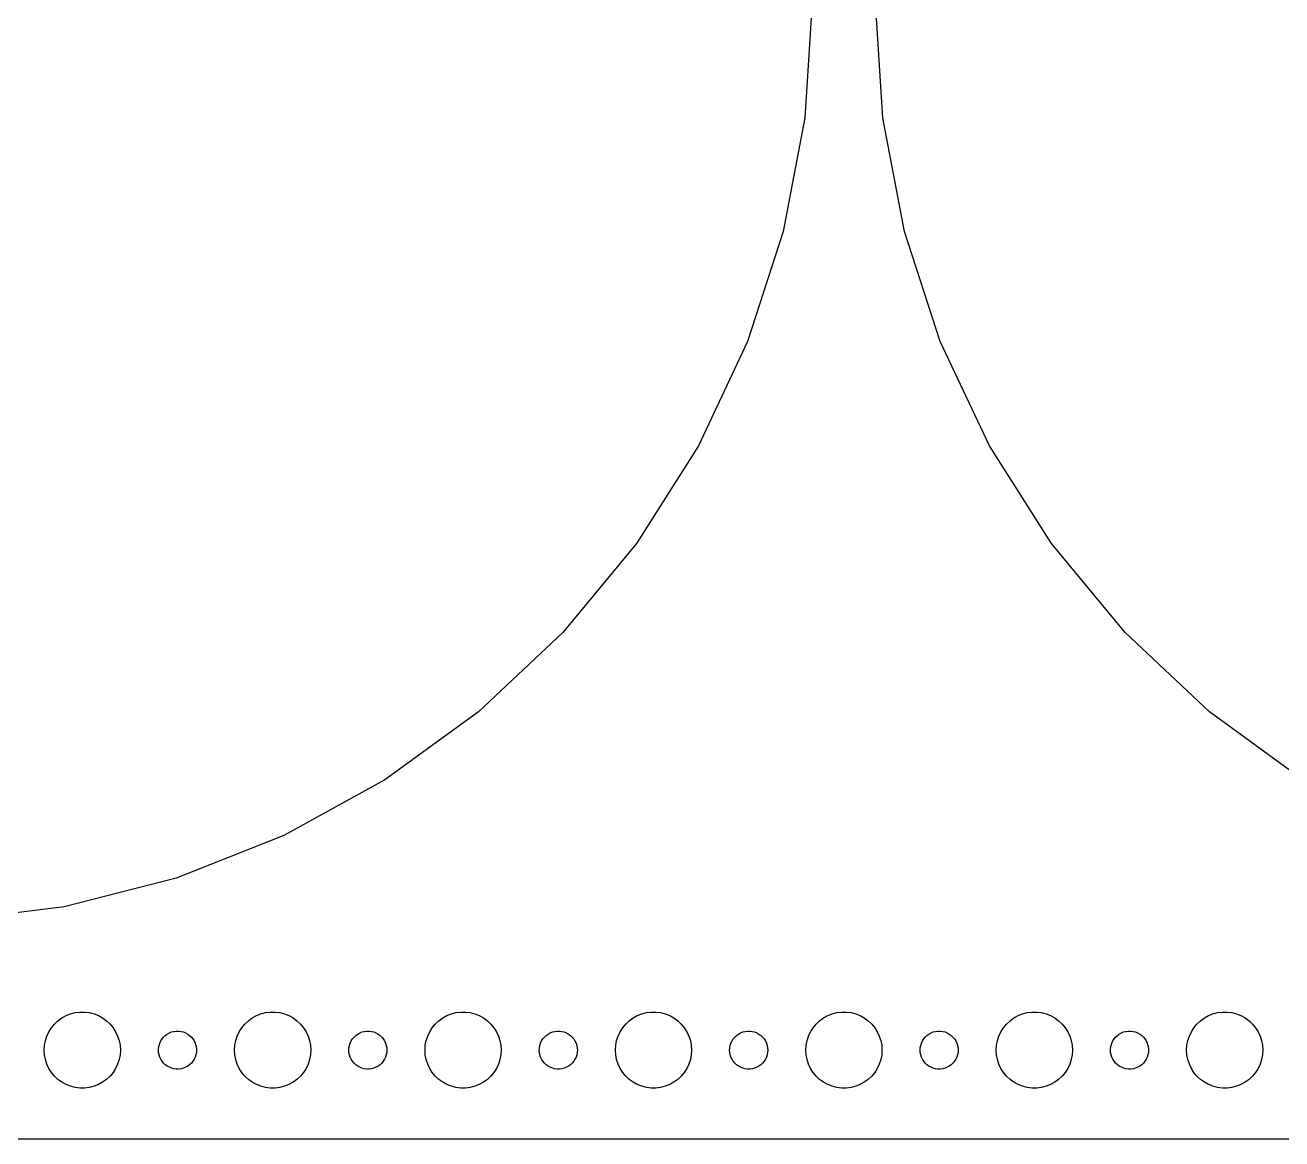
# Model space of a CAD drawing. Header units: metres. Extents: x -382 to 382, y -89 to 89.
# Drawn here: x -289.5 to -190.5, y -89.5 to -1.8 of the extents above; entities that cross this region are included whole.
import ezdxf

# ---------------------------------------------------------------- set-up
doc = ezdxf.new("R2010")
doc.units = ezdxf.units.M

msp = doc.modelspace()

# ---------------------------------------------------------------- linework, layer by layer
for p, q in [((-227.5, 0), (-228.072, -9.0867)), ((-221.928, -9.0867), (-222.5, 0)), ((-228.072, -9.0867), (-229.778, -18.03)), ((-220.222, -18.03), (-221.928, -9.0867)), ((-229.778, -18.03), (-232.591, -26.689)), ((-217.409, -26.689), (-220.222, -18.03)), ((-232.591, -26.689), (-236.468, -34.9271)), ((-213.532, -34.9271), (-217.409, -26.689)), ((-236.468, -34.9271), (-241.346, -42.6144)), ((-208.654, -42.6144), (-213.532, -34.9271)), ((-241.346, -42.6144), (-247.15, -49.6297)), ((-202.85, -49.6297), (-208.654, -42.6144)), ((-247.15, -49.6297), (-253.787, -55.8622)), ((-196.213, -55.8622), (-202.85, -49.6297)), ((-253.787, -55.8622), (-261.153, -61.2138)), ((-188.847, -61.2138), (-196.213, -55.8622)), ((-261.153, -61.2138), (-269.131, -65.6)), ((-269.131, -65.6), (-277.596, -68.9516)), ((-277.596, -68.9516), (-286.415, -71.2158)), ((-286.415, -71.2158), (-295.448, -72.3569)), ((-287.187, -80.4464), (-286.912, -80.1885)), ((-286.912, -80.1885), (-286.607, -79.967)), ((-286.607, -79.967), (-286.277, -79.7855)), ((-286.277, -79.7855), (-285.927, -79.6468)), ((-285.927, -79.6468), (-285.562, -79.5531)), ((-285.562, -79.5531), (-285.188, -79.5059)), ((-285.188, -79.5059), (-284.812, -79.5059)), ((-284.812, -79.5059), (-284.438, -79.5531)), ((-284.438, -79.5531), (-284.073, -79.6468)), ((-284.073, -79.6468), (-283.723, -79.7855)), ((-283.723, -79.7855), (-283.393, -79.967)), ((-283.393, -79.967), (-283.088, -80.1885)), ((-283.088, -80.1885), (-282.813, -80.4464)), ((-272.187, -80.4464), (-271.912, -80.1885)), ((-271.912, -80.1885), (-271.607, -79.967)), ((-271.607, -79.967), (-271.277, -79.7855)), ((-271.277, -79.7855), (-270.927, -79.6468)), ((-270.927, -79.6468), (-270.562, -79.5531)), ((-270.562, -79.5531), (-270.188, -79.5059)), ((-270.188, -79.5059), (-269.812, -79.5059)), ((-269.812, -79.5059), (-269.438, -79.5531)), ((-269.438, -79.5531), (-269.073, -79.6468)), ((-269.073, -79.6468), (-268.723, -79.7855)), ((-268.723, -79.7855), (-268.393, -79.967)), ((-268.393, -79.967), (-268.088, -80.1885)), ((-268.088, -80.1885), (-267.813, -80.4464)), ((-257.187, -80.4464), (-256.912, -80.1885)), ((-256.912, -80.1885), (-256.607, -79.967)), ((-256.607, -79.967), (-256.277, -79.7855)), ((-256.277, -79.7855), (-255.927, -79.6468)), ((-255.927, -79.6468), (-255.562, -79.5531)), ((-255.562, -79.5531), (-255.188, -79.5059)), ((-255.188, -79.5059), (-254.812, -79.5059)), ((-254.812, -79.5059), (-254.438, -79.5531)), ((-254.438, -79.5531), (-254.073, -79.6468)), ((-254.073, -79.6468), (-253.723, -79.7855)), ((-253.723, -79.7855), (-253.393, -79.967)), ((-253.393, -79.967), (-253.088, -80.1885)), ((-253.088, -80.1885), (-252.813, -80.4464)), ((-242.187, -80.4464), (-241.912, -80.1885)), ((-241.912, -80.1885), (-241.607, -79.967)), ((-241.607, -79.967), (-241.277, -79.7855)), ((-241.277, -79.7855), (-240.927, -79.6468)), ((-240.927, -79.6468), (-240.562, -79.5531)), ((-240.562, -79.5531), (-240.188, -79.5059)), ((-240.188, -79.5059), (-239.812, -79.5059)), ((-239.812, -79.5059), (-239.438, -79.5531)), ((-239.438, -79.5531), (-239.073, -79.6468)), ((-239.073, -79.6468), (-238.723, -79.7855)), ((-238.723, -79.7855), (-238.393, -79.967)), ((-238.393, -79.967), (-238.088, -80.1885)), ((-238.088, -80.1885), (-237.813, -80.4464)), ((-227.187, -80.4464), (-226.912, -80.1885)), ((-226.912, -80.1885), (-226.607, -79.967)), ((-226.607, -79.967), (-226.277, -79.7855)), ((-226.277, -79.7855), (-225.927, -79.6468)), ((-225.927, -79.6468), (-225.562, -79.5531)), ((-225.562, -79.5531), (-225.188, -79.5059)), ((-225.188, -79.5059), (-224.812, -79.5059)), ((-224.812, -79.5059), (-224.438, -79.5531)), ((-224.438, -79.5531), (-224.073, -79.6468)), ((-224.073, -79.6468), (-223.723, -79.7855)), ((-223.723, -79.7855), (-223.393, -79.967)), ((-223.393, -79.967), (-223.088, -80.1885)), ((-223.088, -80.1885), (-222.813, -80.4464)), ((-212.187, -80.4464), (-211.912, -80.1885)), ((-211.912, -80.1885), (-211.607, -79.967)), ((-211.607, -79.967), (-211.277, -79.7855)), ((-211.277, -79.7855), (-210.927, -79.6468)), ((-210.927, -79.6468), (-210.562, -79.5531)), ((-210.562, -79.5531), (-210.188, -79.5059)), ((-210.188, -79.5059), (-209.812, -79.5059)), ((-209.812, -79.5059), (-209.438, -79.5531)), ((-209.438, -79.5531), (-209.073, -79.6468)), ((-209.073, -79.6468), (-208.723, -79.7855)), ((-208.723, -79.7855), (-208.393, -79.967)), ((-208.393, -79.967), (-208.088, -80.1885)), ((-208.088, -80.1885), (-207.813, -80.4464)), ((-197.187, -80.4464), (-196.912, -80.1885)), ((-196.912, -80.1885), (-196.607, -79.967)), ((-196.607, -79.967), (-196.277, -79.7855)), ((-196.277, -79.7855), (-195.927, -79.6468)), ((-195.927, -79.6468), (-195.562, -79.5531)), ((-195.562, -79.5531), (-195.188, -79.5059)), ((-195.188, -79.5059), (-194.812, -79.5059)), ((-194.812, -79.5059), (-194.438, -79.5531)), ((-194.438, -79.5531), (-194.073, -79.6468)), ((-194.073, -79.6468), (-193.723, -79.7855)), ((-193.723, -79.7855), (-193.393, -79.967)), ((-193.393, -79.967), (-193.088, -80.1885)), ((-193.088, -80.1885), (-192.813, -80.4464)), ((-287.789, -81.3956), (-287.629, -81.0547)), ((-287.629, -81.0547), (-287.427, -80.7366)), ((-287.427, -80.7366), (-287.187, -80.4464)), ((-282.813, -80.4464), (-282.573, -80.7366)), ((-282.573, -80.7366), (-282.371, -81.0547)), ((-282.371, -81.0547), (-282.211, -81.3956)), ((-278.304, -81.2335), (-278.139, -81.1428)), ((-278.139, -81.1428), (-277.964, -81.0734)), ((-277.964, -81.0734), (-277.781, -81.0266)), ((-277.781, -81.0266), (-277.594, -81.003)), ((-277.594, -81.003), (-277.406, -81.003)), ((-277.406, -81.003), (-277.219, -81.0266)), ((-277.219, -81.0266), (-277.036, -81.0734)), ((-277.036, -81.0734), (-276.861, -81.1428)), ((-276.861, -81.1428), (-276.696, -81.2335)), ((-272.789, -81.3956), (-272.629, -81.0547)), ((-272.629, -81.0547), (-272.427, -80.7366)), ((-272.427, -80.7366), (-272.187, -80.4464)), ((-267.813, -80.4464), (-267.573, -80.7366)), ((-267.573, -80.7366), (-267.371, -81.0547)), ((-267.371, -81.0547), (-267.211, -81.3956)), ((-263.304, -81.2335), (-263.139, -81.1428)), ((-263.139, -81.1428), (-262.964, -81.0734)), ((-262.964, -81.0734), (-262.781, -81.0266)), ((-262.781, -81.0266), (-262.594, -81.003)), ((-262.594, -81.003), (-262.406, -81.003)), ((-262.406, -81.003), (-262.219, -81.0266)), ((-262.219, -81.0266), (-262.036, -81.0734)), ((-262.036, -81.0734), (-261.861, -81.1428)), ((-261.861, -81.1428), (-261.696, -81.2335)), ((-257.789, -81.3956), (-257.629, -81.0547)), ((-257.629, -81.0547), (-257.427, -80.7366)), ((-257.427, -80.7366), (-257.187, -80.4464)), ((-252.813, -80.4464), (-252.573, -80.7366)), ((-252.573, -80.7366), (-252.371, -81.0547)), ((-252.371, -81.0547), (-252.211, -81.3956)), ((-248.304, -81.2335), (-248.139, -81.1428)), ((-248.139, -81.1428), (-247.964, -81.0734)), ((-247.964, -81.0734), (-247.781, -81.0266)), ((-247.781, -81.0266), (-247.594, -81.003)), ((-247.594, -81.003), (-247.406, -81.003)), ((-247.406, -81.003), (-247.219, -81.0266)), ((-247.219, -81.0266), (-247.036, -81.0734)), ((-247.036, -81.0734), (-246.861, -81.1428)), ((-246.861, -81.1428), (-246.696, -81.2335)), ((-242.789, -81.3956), (-242.629, -81.0547)), ((-242.629, -81.0547), (-242.427, -80.7366)), ((-242.427, -80.7366), (-242.187, -80.4464)), ((-237.813, -80.4464), (-237.573, -80.7366)), ((-237.573, -80.7366), (-237.371, -81.0547)), ((-237.371, -81.0547), (-237.211, -81.3956)), ((-233.304, -81.2335), (-233.139, -81.1428)), ((-233.139, -81.1428), (-232.964, -81.0734)), ((-232.964, -81.0734), (-232.781, -81.0266)), ((-232.781, -81.0266), (-232.594, -81.003)), ((-232.594, -81.003), (-232.406, -81.003)), ((-232.406, -81.003), (-232.219, -81.0266)), ((-232.219, -81.0266), (-232.036, -81.0734)), ((-232.036, -81.0734), (-231.861, -81.1428)), ((-231.861, -81.1428), (-231.696, -81.2335)), ((-227.789, -81.3956), (-227.629, -81.0547)), ((-227.629, -81.0547), (-227.427, -80.7366)), ((-227.427, -80.7366), (-227.187, -80.4464)), ((-222.813, -80.4464), (-222.573, -80.7366)), ((-222.573, -80.7366), (-222.371, -81.0547)), ((-222.371, -81.0547), (-222.211, -81.3956)), ((-218.304, -81.2335), (-218.139, -81.1428)), ((-218.139, -81.1428), (-217.964, -81.0734)), ((-217.964, -81.0734), (-217.781, -81.0266)), ((-217.781, -81.0266), (-217.594, -81.003)), ((-217.594, -81.003), (-217.406, -81.003)), ((-217.406, -81.003), (-217.219, -81.0266)), ((-217.219, -81.0266), (-217.036, -81.0734)), ((-217.036, -81.0734), (-216.861, -81.1428)), ((-216.861, -81.1428), (-216.696, -81.2335)), ((-212.789, -81.3956), (-212.629, -81.0547)), ((-212.629, -81.0547), (-212.427, -80.7366)), ((-212.427, -80.7366), (-212.187, -80.4464)), ((-207.813, -80.4464), (-207.573, -80.7366)), ((-207.573, -80.7366), (-207.371, -81.0547)), ((-207.371, -81.0547), (-207.211, -81.3956)), ((-203.304, -81.2335), (-203.139, -81.1428)), ((-203.139, -81.1428), (-202.964, -81.0734)), ((-202.964, -81.0734), (-202.781, -81.0266)), ((-202.781, -81.0266), (-202.594, -81.003)), ((-202.594, -81.003), (-202.406, -81.003)), ((-202.406, -81.003), (-202.219, -81.0266)), ((-202.219, -81.0266), (-202.036, -81.0734)), ((-202.036, -81.0734), (-201.861, -81.1428)), ((-201.861, -81.1428), (-201.696, -81.2335)), ((-197.789, -81.3956), (-197.629, -81.0547)), ((-197.629, -81.0547), (-197.427, -80.7366)), ((-197.427, -80.7366), (-197.187, -80.4464)), ((-192.813, -80.4464), (-192.573, -80.7366)), ((-192.573, -80.7366), (-192.371, -81.0547)), ((-192.371, -81.0547), (-192.211, -81.3956)), ((-288, -82.5), (-287.976, -82.124)), ((-287.976, -82.124), (-287.906, -81.7539)), ((-287.906, -81.7539), (-287.789, -81.3956)), ((-282.211, -81.3956), (-282.094, -81.7539)), ((-282.094, -81.7539), (-282.024, -82.124)), ((-282.024, -82.124), (-282, -82.5)), ((-278.988, -82.312), (-278.953, -82.127)), ((-278.953, -82.127), (-278.895, -81.9478)), ((-278.895, -81.9478), (-278.814, -81.7774)), ((-278.814, -81.7774), (-278.714, -81.6183)), ((-278.714, -81.6183), (-278.593, -81.4732)), ((-278.593, -81.4732), (-278.456, -81.3442)), ((-278.456, -81.3442), (-278.304, -81.2335)), ((-276.696, -81.2335), (-276.544, -81.3442)), ((-276.544, -81.3442), (-276.407, -81.4732)), ((-276.407, -81.4732), (-276.286, -81.6183)), ((-276.286, -81.6183), (-276.186, -81.7774)), ((-276.186, -81.7774), (-276.105, -81.9478)), ((-276.105, -81.9478), (-276.047, -82.127)), ((-276.047, -82.127), (-276.012, -82.312)), ((-273, -82.5), (-272.976, -82.124)), ((-272.976, -82.124), (-272.906, -81.7539)), ((-272.906, -81.7539), (-272.789, -81.3956)), ((-267.211, -81.3956), (-267.094, -81.7539)), ((-267.094, -81.7539), (-267.024, -82.124)), ((-267.024, -82.124), (-267, -82.5)), ((-263.988, -82.312), (-263.953, -82.127)), ((-263.953, -82.127), (-263.895, -81.9478)), ((-263.895, -81.9478), (-263.814, -81.7774)), ((-263.814, -81.7774), (-263.714, -81.6183)), ((-263.714, -81.6183), (-263.593, -81.4732)), ((-263.593, -81.4732), (-263.456, -81.3442)), ((-263.456, -81.3442), (-263.304, -81.2335)), ((-261.696, -81.2335), (-261.544, -81.3442)), ((-261.544, -81.3442), (-261.407, -81.4732)), ((-261.407, -81.4732), (-261.286, -81.6183)), ((-261.286, -81.6183), (-261.186, -81.7774)), ((-261.186, -81.7774), (-261.105, -81.9478)), ((-261.105, -81.9478), (-261.047, -82.127)), ((-261.047, -82.127), (-261.012, -82.312)), ((-258, -82.5), (-257.976, -82.124)), ((-257.976, -82.124), (-257.906, -81.7539)), ((-257.906, -81.7539), (-257.789, -81.3956)), ((-252.211, -81.3956), (-252.094, -81.7539)), ((-252.094, -81.7539), (-252.024, -82.124)), ((-252.024, -82.124), (-252, -82.5)), ((-248.988, -82.312), (-248.953, -82.127)), ((-248.953, -82.127), (-248.895, -81.9478)), ((-248.895, -81.9478), (-248.814, -81.7774)), ((-248.814, -81.7774), (-248.714, -81.6183)), ((-248.714, -81.6183), (-248.593, -81.4732)), ((-248.593, -81.4732), (-248.456, -81.3442)), ((-248.456, -81.3442), (-248.304, -81.2335)), ((-246.696, -81.2335), (-246.544, -81.3442)), ((-246.544, -81.3442), (-246.407, -81.4732)), ((-246.407, -81.4732), (-246.286, -81.6183)), ((-246.286, -81.6183), (-246.186, -81.7774)), ((-246.186, -81.7774), (-246.105, -81.9478)), ((-246.105, -81.9478), (-246.047, -82.127)), ((-246.047, -82.127), (-246.012, -82.312)), ((-243, -82.5), (-242.976, -82.124)), ((-242.976, -82.124), (-242.906, -81.7539)), ((-242.906, -81.7539), (-242.789, -81.3956)), ((-237.211, -81.3956), (-237.094, -81.7539)), ((-237.094, -81.7539), (-237.024, -82.124)), ((-237.024, -82.124), (-237, -82.5)), ((-233.988, -82.312), (-233.953, -82.127)), ((-233.953, -82.127), (-233.895, -81.9478)), ((-233.895, -81.9478), (-233.814, -81.7774)), ((-233.814, -81.7774), (-233.714, -81.6183)), ((-233.714, -81.6183), (-233.593, -81.4732)), ((-233.593, -81.4732), (-233.456, -81.3442)), ((-233.456, -81.3442), (-233.304, -81.2335)), ((-231.696, -81.2335), (-231.544, -81.3442)), ((-231.544, -81.3442), (-231.407, -81.4732)), ((-231.407, -81.4732), (-231.286, -81.6183)), ((-231.286, -81.6183), (-231.186, -81.7774)), ((-231.186, -81.7774), (-231.105, -81.9478)), ((-231.105, -81.9478), (-231.047, -82.127)), ((-231.047, -82.127), (-231.012, -82.312)), ((-228, -82.5), (-227.976, -82.124)), ((-227.976, -82.124), (-227.906, -81.7539)), ((-227.906, -81.7539), (-227.789, -81.3956)), ((-222.211, -81.3956), (-222.094, -81.7539)), ((-222.094, -81.7539), (-222.024, -82.124)), ((-222.024, -82.124), (-222, -82.5)), ((-218.988, -82.312), (-218.953, -82.127)), ((-218.953, -82.127), (-218.895, -81.9478)), ((-218.895, -81.9478), (-218.814, -81.7774)), ((-218.814, -81.7774), (-218.714, -81.6183)), ((-218.714, -81.6183), (-218.593, -81.4732)), ((-218.593, -81.4732), (-218.456, -81.3442)), ((-218.456, -81.3442), (-218.304, -81.2335)), ((-216.696, -81.2335), (-216.544, -81.3442)), ((-216.544, -81.3442), (-216.407, -81.4732)), ((-216.407, -81.4732), (-216.286, -81.6183)), ((-216.286, -81.6183), (-216.186, -81.7774)), ((-216.186, -81.7774), (-216.105, -81.9478)), ((-216.105, -81.9478), (-216.047, -82.127)), ((-216.047, -82.127), (-216.012, -82.312)), ((-213, -82.5), (-212.976, -82.124)), ((-212.976, -82.124), (-212.906, -81.7539)), ((-212.906, -81.7539), (-212.789, -81.3956)), ((-207.211, -81.3956), (-207.094, -81.7539)), ((-207.094, -81.7539), (-207.024, -82.124)), ((-207.024, -82.124), (-207, -82.5)), ((-203.988, -82.312), (-203.953, -82.127)), ((-203.953, -82.127), (-203.895, -81.9478)), ((-203.895, -81.9478), (-203.814, -81.7774)), ((-203.814, -81.7774), (-203.714, -81.6183)), ((-203.714, -81.6183), (-203.593, -81.4732)), ((-203.593, -81.4732), (-203.456, -81.3442)), ((-203.456, -81.3442), (-203.304, -81.2335)), ((-201.696, -81.2335), (-201.544, -81.3442)), ((-201.544, -81.3442), (-201.407, -81.4732)), ((-201.407, -81.4732), (-201.286, -81.6183)), ((-201.286, -81.6183), (-201.186, -81.7774)), ((-201.186, -81.7774), (-201.105, -81.9478)), ((-201.105, -81.9478), (-201.047, -82.127)), ((-201.047, -82.127), (-201.012, -82.312)), ((-198, -82.5), (-197.976, -82.124)), ((-197.976, -82.124), (-197.906, -81.7539)), ((-197.906, -81.7539), (-197.789, -81.3956)), ((-192.211, -81.3956), (-192.094, -81.7539)), ((-192.094, -81.7539), (-192.024, -82.124)), ((-192.024, -82.124), (-192, -82.5)), ((-287.976, -82.876), (-288, -82.5)), ((-287.906, -83.2461), (-287.976, -82.876)), ((-282.024, -82.876), (-282.094, -83.2461)), ((-282, -82.5), (-282.024, -82.876)), ((-279, -82.5), (-278.988, -82.312)), ((-278.988, -82.688), (-279, -82.5)), ((-278.953, -82.873), (-278.988, -82.688)), ((-278.895, -83.0522), (-278.953, -82.873)), ((-278.814, -83.2226), (-278.895, -83.0522)), ((-276.105, -83.0522), (-276.186, -83.2226)), ((-276.047, -82.873), (-276.105, -83.0522)), ((-276.012, -82.688), (-276.047, -82.873)), ((-276.012, -82.312), (-276, -82.5)), ((-276, -82.5), (-276.012, -82.688)), ((-272.976, -82.876), (-273, -82.5)), ((-272.906, -83.2461), (-272.976, -82.876)), ((-267.024, -82.876), (-267.094, -83.2461)), ((-267, -82.5), (-267.024, -82.876)), ((-264, -82.5), (-263.988, -82.312)), ((-263.988, -82.688), (-264, -82.5)), ((-263.953, -82.873), (-263.988, -82.688)), ((-263.895, -83.0522), (-263.953, -82.873)), ((-263.814, -83.2226), (-263.895, -83.0522)), ((-261.105, -83.0522), (-261.186, -83.2226)), ((-261.047, -82.873), (-261.105, -83.0522)), ((-261.012, -82.688), (-261.047, -82.873)), ((-261.012, -82.312), (-261, -82.5)), ((-261, -82.5), (-261.012, -82.688)), ((-257.976, -82.876), (-258, -82.5)), ((-257.906, -83.2461), (-257.976, -82.876)), ((-252.024, -82.876), (-252.094, -83.2461)), ((-252, -82.5), (-252.024, -82.876)), ((-249, -82.5), (-248.988, -82.312)), ((-248.988, -82.688), (-249, -82.5)), ((-248.953, -82.873), (-248.988, -82.688)), ((-248.895, -83.0522), (-248.953, -82.873)), ((-248.814, -83.2226), (-248.895, -83.0522)), ((-246.105, -83.0522), (-246.186, -83.2226)), ((-246.047, -82.873), (-246.105, -83.0522)), ((-246.012, -82.688), (-246.047, -82.873)), ((-246.012, -82.312), (-246, -82.5)), ((-246, -82.5), (-246.012, -82.688)), ((-242.976, -82.876), (-243, -82.5)), ((-242.906, -83.2461), (-242.976, -82.876)), ((-237.024, -82.876), (-237.094, -83.2461)), ((-237, -82.5), (-237.024, -82.876)), ((-234, -82.5), (-233.988, -82.312)), ((-233.988, -82.688), (-234, -82.5)), ((-233.953, -82.873), (-233.988, -82.688)), ((-233.895, -83.0522), (-233.953, -82.873)), ((-233.814, -83.2226), (-233.895, -83.0522)), ((-231.105, -83.0522), (-231.186, -83.2226)), ((-231.047, -82.873), (-231.105, -83.0522)), ((-231.012, -82.688), (-231.047, -82.873)), ((-231.012, -82.312), (-231, -82.5)), ((-231, -82.5), (-231.012, -82.688)), ((-227.976, -82.876), (-228, -82.5)), ((-227.906, -83.2461), (-227.976, -82.876)), ((-222.024, -82.876), (-222.094, -83.2461)), ((-222, -82.5), (-222.024, -82.876)), ((-219, -82.5), (-218.988, -82.312)), ((-218.988, -82.688), (-219, -82.5)), ((-218.953, -82.873), (-218.988, -82.688)), ((-218.895, -83.0522), (-218.953, -82.873)), ((-218.814, -83.2226), (-218.895, -83.0522)), ((-216.105, -83.0522), (-216.186, -83.2226)), ((-216.047, -82.873), (-216.105, -83.0522)), ((-216.012, -82.688), (-216.047, -82.873)), ((-216.012, -82.312), (-216, -82.5)), ((-216, -82.5), (-216.012, -82.688)), ((-212.976, -82.876), (-213, -82.5)), ((-212.906, -83.2461), (-212.976, -82.876)), ((-207.024, -82.876), (-207.094, -83.2461)), ((-207, -82.5), (-207.024, -82.876)), ((-204, -82.5), (-203.988, -82.312)), ((-203.988, -82.688), (-204, -82.5)), ((-203.953, -82.873), (-203.988, -82.688)), ((-203.895, -83.0522), (-203.953, -82.873)), ((-203.814, -83.2226), (-203.895, -83.0522)), ((-201.105, -83.0522), (-201.186, -83.2226)), ((-201.047, -82.873), (-201.105, -83.0522)), ((-201.012, -82.688), (-201.047, -82.873)), ((-201.012, -82.312), (-201, -82.5)), ((-201, -82.5), (-201.012, -82.688)), ((-197.976, -82.876), (-198, -82.5)), ((-197.906, -83.2461), (-197.976, -82.876)), ((-192.024, -82.876), (-192.094, -83.2461)), ((-192, -82.5), (-192.024, -82.876)), ((-287.789, -83.6044), (-287.906, -83.2461)), ((-287.629, -83.9453), (-287.789, -83.6044)), ((-287.427, -84.2634), (-287.629, -83.9453)), ((-282.371, -83.9453), (-282.573, -84.2634)), ((-282.211, -83.6044), (-282.371, -83.9453)), ((-282.094, -83.2461), (-282.211, -83.6044)), ((-278.714, -83.3817), (-278.814, -83.2226)), ((-278.593, -83.5268), (-278.714, -83.3817)), ((-278.456, -83.6558), (-278.593, -83.5268)), ((-278.304, -83.7665), (-278.456, -83.6558)), ((-278.139, -83.8572), (-278.304, -83.7665)), ((-277.964, -83.9266), (-278.139, -83.8572)), ((-277.781, -83.9734), (-277.964, -83.9266)), ((-277.594, -83.997), (-277.781, -83.9734)), ((-277.406, -83.997), (-277.594, -83.997)), ((-277.219, -83.9734), (-277.406, -83.997)), ((-277.036, -83.9266), (-277.219, -83.9734)), ((-276.861, -83.8572), (-277.036, -83.9266)), ((-276.696, -83.7665), (-276.861, -83.8572)), ((-276.544, -83.6558), (-276.696, -83.7665)), ((-276.407, -83.5268), (-276.544, -83.6558)), ((-276.286, -83.3817), (-276.407, -83.5268)), ((-276.186, -83.2226), (-276.286, -83.3817)), ((-272.789, -83.6044), (-272.906, -83.2461)), ((-272.629, -83.9453), (-272.789, -83.6044)), ((-272.427, -84.2634), (-272.629, -83.9453)), ((-267.371, -83.9453), (-267.573, -84.2634)), ((-267.211, -83.6044), (-267.371, -83.9453)), ((-267.094, -83.2461), (-267.211, -83.6044)), ((-263.714, -83.3817), (-263.814, -83.2226)), ((-263.593, -83.5268), (-263.714, -83.3817)), ((-263.456, -83.6558), (-263.593, -83.5268)), ((-263.304, -83.7665), (-263.456, -83.6558)), ((-263.139, -83.8572), (-263.304, -83.7665)), ((-262.964, -83.9266), (-263.139, -83.8572)), ((-262.781, -83.9734), (-262.964, -83.9266)), ((-262.594, -83.997), (-262.781, -83.9734)), ((-262.406, -83.997), (-262.594, -83.997)), ((-262.219, -83.9734), (-262.406, -83.997)), ((-262.036, -83.9266), (-262.219, -83.9734)), ((-261.861, -83.8572), (-262.036, -83.9266)), ((-261.696, -83.7665), (-261.861, -83.8572)), ((-261.544, -83.6558), (-261.696, -83.7665)), ((-261.407, -83.5268), (-261.544, -83.6558)), ((-261.286, -83.3817), (-261.407, -83.5268)), ((-261.186, -83.2226), (-261.286, -83.3817)), ((-257.789, -83.6044), (-257.906, -83.2461)), ((-257.629, -83.9453), (-257.789, -83.6044)), ((-257.427, -84.2634), (-257.629, -83.9453)), ((-252.371, -83.9453), (-252.573, -84.2634)), ((-252.211, -83.6044), (-252.371, -83.9453)), ((-252.094, -83.2461), (-252.211, -83.6044)), ((-248.714, -83.3817), (-248.814, -83.2226)), ((-248.593, -83.5268), (-248.714, -83.3817)), ((-248.456, -83.6558), (-248.593, -83.5268)), ((-248.304, -83.7665), (-248.456, -83.6558)), ((-248.139, -83.8572), (-248.304, -83.7665)), ((-247.964, -83.9266), (-248.139, -83.8572)), ((-247.781, -83.9734), (-247.964, -83.9266)), ((-247.594, -83.997), (-247.781, -83.9734)), ((-247.406, -83.997), (-247.594, -83.997)), ((-247.219, -83.9734), (-247.406, -83.997)), ((-247.036, -83.9266), (-247.219, -83.9734)), ((-246.861, -83.8572), (-247.036, -83.9266)), ((-246.696, -83.7665), (-246.861, -83.8572)), ((-246.544, -83.6558), (-246.696, -83.7665)), ((-246.407, -83.5268), (-246.544, -83.6558)), ((-246.286, -83.3817), (-246.407, -83.5268)), ((-246.186, -83.2226), (-246.286, -83.3817)), ((-242.789, -83.6044), (-242.906, -83.2461)), ((-242.629, -83.9453), (-242.789, -83.6044)), ((-242.427, -84.2634), (-242.629, -83.9453)), ((-237.371, -83.9453), (-237.573, -84.2634)), ((-237.211, -83.6044), (-237.371, -83.9453)), ((-237.094, -83.2461), (-237.211, -83.6044)), ((-233.714, -83.3817), (-233.814, -83.2226)), ((-233.593, -83.5268), (-233.714, -83.3817)), ((-233.456, -83.6558), (-233.593, -83.5268)), ((-233.304, -83.7665), (-233.456, -83.6558)), ((-233.139, -83.8572), (-233.304, -83.7665)), ((-232.964, -83.9266), (-233.139, -83.8572)), ((-232.781, -83.9734), (-232.964, -83.9266)), ((-232.594, -83.997), (-232.781, -83.9734)), ((-232.406, -83.997), (-232.594, -83.997)), ((-232.219, -83.9734), (-232.406, -83.997)), ((-232.036, -83.9266), (-232.219, -83.9734)), ((-231.861, -83.8572), (-232.036, -83.9266)), ((-231.696, -83.7665), (-231.861, -83.8572)), ((-231.544, -83.6558), (-231.696, -83.7665)), ((-231.407, -83.5268), (-231.544, -83.6558)), ((-231.286, -83.3817), (-231.407, -83.5268)), ((-231.186, -83.2226), (-231.286, -83.3817)), ((-227.789, -83.6044), (-227.906, -83.2461)), ((-227.629, -83.9453), (-227.789, -83.6044)), ((-227.427, -84.2634), (-227.629, -83.9453)), ((-222.371, -83.9453), (-222.573, -84.2634)), ((-222.211, -83.6044), (-222.371, -83.9453)), ((-222.094, -83.2461), (-222.211, -83.6044)), ((-218.714, -83.3817), (-218.814, -83.2226)), ((-218.593, -83.5268), (-218.714, -83.3817)), ((-218.456, -83.6558), (-218.593, -83.5268)), ((-218.304, -83.7665), (-218.456, -83.6558)), ((-218.139, -83.8572), (-218.304, -83.7665)), ((-217.964, -83.9266), (-218.139, -83.8572)), ((-217.781, -83.9734), (-217.964, -83.9266)), ((-217.594, -83.997), (-217.781, -83.9734)), ((-217.406, -83.997), (-217.594, -83.997)), ((-217.219, -83.9734), (-217.406, -83.997)), ((-217.036, -83.9266), (-217.219, -83.9734)), ((-216.861, -83.8572), (-217.036, -83.9266)), ((-216.696, -83.7665), (-216.861, -83.8572)), ((-216.544, -83.6558), (-216.696, -83.7665)), ((-216.407, -83.5268), (-216.544, -83.6558)), ((-216.286, -83.3817), (-216.407, -83.5268)), ((-216.186, -83.2226), (-216.286, -83.3817)), ((-212.789, -83.6044), (-212.906, -83.2461)), ((-212.629, -83.9453), (-212.789, -83.6044)), ((-212.427, -84.2634), (-212.629, -83.9453)), ((-207.371, -83.9453), (-207.573, -84.2634)), ((-207.211, -83.6044), (-207.371, -83.9453)), ((-207.094, -83.2461), (-207.211, -83.6044)), ((-203.714, -83.3817), (-203.814, -83.2226)), ((-203.593, -83.5268), (-203.714, -83.3817)), ((-203.456, -83.6558), (-203.593, -83.5268)), ((-203.304, -83.7665), (-203.456, -83.6558)), ((-203.139, -83.8572), (-203.304, -83.7665)), ((-202.964, -83.9266), (-203.139, -83.8572)), ((-202.781, -83.9734), (-202.964, -83.9266)), ((-202.594, -83.997), (-202.781, -83.9734)), ((-202.406, -83.997), (-202.594, -83.997)), ((-202.219, -83.9734), (-202.406, -83.997)), ((-202.036, -83.9266), (-202.219, -83.9734)), ((-201.861, -83.8572), (-202.036, -83.9266)), ((-201.696, -83.7665), (-201.861, -83.8572)), ((-201.544, -83.6558), (-201.696, -83.7665)), ((-201.407, -83.5268), (-201.544, -83.6558)), ((-201.286, -83.3817), (-201.407, -83.5268)), ((-201.186, -83.2226), (-201.286, -83.3817)), ((-197.789, -83.6044), (-197.906, -83.2461)), ((-197.629, -83.9453), (-197.789, -83.6044)), ((-197.427, -84.2634), (-197.629, -83.9453)), ((-192.371, -83.9453), (-192.573, -84.2634)), ((-192.211, -83.6044), (-192.371, -83.9453)), ((-192.094, -83.2461), (-192.211, -83.6044)), ((-287.187, -84.5536), (-287.427, -84.2634)), ((-286.912, -84.8115), (-287.187, -84.5536)), ((-286.607, -85.033), (-286.912, -84.8115)), ((-286.277, -85.2145), (-286.607, -85.033)), ((-283.393, -85.033), (-283.723, -85.2145)), ((-283.088, -84.8115), (-283.393, -85.033)), ((-282.813, -84.5536), (-283.088, -84.8115)), ((-282.573, -84.2634), (-282.813, -84.5536)), ((-272.187, -84.5536), (-272.427, -84.2634)), ((-271.912, -84.8115), (-272.187, -84.5536)), ((-271.607, -85.033), (-271.912, -84.8115)), ((-271.277, -85.2145), (-271.607, -85.033)), ((-268.393, -85.033), (-268.723, -85.2145)), ((-268.088, -84.8115), (-268.393, -85.033)), ((-267.813, -84.5536), (-268.088, -84.8115)), ((-267.573, -84.2634), (-267.813, -84.5536)), ((-257.187, -84.5536), (-257.427, -84.2634)), ((-256.912, -84.8115), (-257.187, -84.5536)), ((-256.607, -85.033), (-256.912, -84.8115)), ((-256.277, -85.2145), (-256.607, -85.033)), ((-253.393, -85.033), (-253.723, -85.2145)), ((-253.088, -84.8115), (-253.393, -85.033)), ((-252.813, -84.5536), (-253.088, -84.8115)), ((-252.573, -84.2634), (-252.813, -84.5536)), ((-242.187, -84.5536), (-242.427, -84.2634)), ((-241.912, -84.8115), (-242.187, -84.5536)), ((-241.607, -85.033), (-241.912, -84.8115)), ((-241.277, -85.2145), (-241.607, -85.033)), ((-238.393, -85.033), (-238.723, -85.2145)), ((-238.088, -84.8115), (-238.393, -85.033)), ((-237.813, -84.5536), (-238.088, -84.8115)), ((-237.573, -84.2634), (-237.813, -84.5536)), ((-227.187, -84.5536), (-227.427, -84.2634)), ((-226.912, -84.8115), (-227.187, -84.5536)), ((-226.607, -85.033), (-226.912, -84.8115)), ((-226.277, -85.2145), (-226.607, -85.033)), ((-223.393, -85.033), (-223.723, -85.2145)), ((-223.088, -84.8115), (-223.393, -85.033)), ((-222.813, -84.5536), (-223.088, -84.8115)), ((-222.573, -84.2634), (-222.813, -84.5536)), ((-212.187, -84.5536), (-212.427, -84.2634)), ((-211.912, -84.8115), (-212.187, -84.5536)), ((-211.607, -85.033), (-211.912, -84.8115)), ((-211.277, -85.2145), (-211.607, -85.033)), ((-208.393, -85.033), (-208.723, -85.2145)), ((-208.088, -84.8115), (-208.393, -85.033)), ((-207.813, -84.5536), (-208.088, -84.8115)), ((-207.573, -84.2634), (-207.813, -84.5536)), ((-197.187, -84.5536), (-197.427, -84.2634)), ((-196.912, -84.8115), (-197.187, -84.5536)), ((-196.607, -85.033), (-196.912, -84.8115)), ((-196.277, -85.2145), (-196.607, -85.033)), ((-193.393, -85.033), (-193.723, -85.2145)), ((-193.088, -84.8115), (-193.393, -85.033)), ((-192.813, -84.5536), (-193.088, -84.8115)), ((-192.573, -84.2634), (-192.813, -84.5536)), ((-285.927, -85.3532), (-286.277, -85.2145)), ((-285.562, -85.4469), (-285.927, -85.3532)), ((-285.188, -85.4941), (-285.562, -85.4469)), ((-284.812, -85.4941), (-285.188, -85.4941)), ((-284.438, -85.4469), (-284.812, -85.4941)), ((-284.073, -85.3532), (-284.438, -85.4469)), ((-283.723, -85.2145), (-284.073, -85.3532)), ((-270.927, -85.3532), (-271.277, -85.2145)), ((-270.562, -85.4469), (-270.927, -85.3532)), ((-270.188, -85.4941), (-270.562, -85.4469)), ((-269.812, -85.4941), (-270.188, -85.4941)), ((-269.438, -85.4469), (-269.812, -85.4941)), ((-269.073, -85.3532), (-269.438, -85.4469)), ((-268.723, -85.2145), (-269.073, -85.3532)), ((-255.927, -85.3532), (-256.277, -85.2145)), ((-255.562, -85.4469), (-255.927, -85.3532)), ((-255.188, -85.4941), (-255.562, -85.4469)), ((-254.812, -85.4941), (-255.188, -85.4941)), ((-254.438, -85.4469), (-254.812, -85.4941)), ((-254.073, -85.3532), (-254.438, -85.4469)), ((-253.723, -85.2145), (-254.073, -85.3532)), ((-240.927, -85.3532), (-241.277, -85.2145)), ((-240.562, -85.4469), (-240.927, -85.3532)), ((-240.188, -85.4941), (-240.562, -85.4469)), ((-239.812, -85.4941), (-240.188, -85.4941)), ((-239.438, -85.4469), (-239.812, -85.4941)), ((-239.073, -85.3532), (-239.438, -85.4469)), ((-238.723, -85.2145), (-239.073, -85.3532)), ((-225.927, -85.3532), (-226.277, -85.2145)), ((-225.562, -85.4469), (-225.927, -85.3532)), ((-225.188, -85.4941), (-225.562, -85.4469)), ((-224.812, -85.4941), (-225.188, -85.4941)), ((-224.438, -85.4469), (-224.812, -85.4941)), ((-224.073, -85.3532), (-224.438, -85.4469)), ((-223.723, -85.2145), (-224.073, -85.3532)), ((-210.927, -85.3532), (-211.277, -85.2145)), ((-210.562, -85.4469), (-210.927, -85.3532)), ((-210.188, -85.4941), (-210.562, -85.4469)), ((-209.812, -85.4941), (-210.188, -85.4941)), ((-209.438, -85.4469), (-209.812, -85.4941)), ((-209.073, -85.3532), (-209.438, -85.4469)), ((-208.723, -85.2145), (-209.073, -85.3532)), ((-195.927, -85.3532), (-196.277, -85.2145)), ((-195.562, -85.4469), (-195.927, -85.3532)), ((-195.188, -85.4941), (-195.562, -85.4469)), ((-194.812, -85.4941), (-195.188, -85.4941)), ((-194.438, -85.4469), (-194.812, -85.4941)), ((-194.073, -85.3532), (-194.438, -85.4469)), ((-193.723, -85.2145), (-194.073, -85.3532)), ((-377.314, -89.4901), (377.314, -89.4901))]:
    msp.add_line(p, q)

doc.saveas('drawing.dxf')
